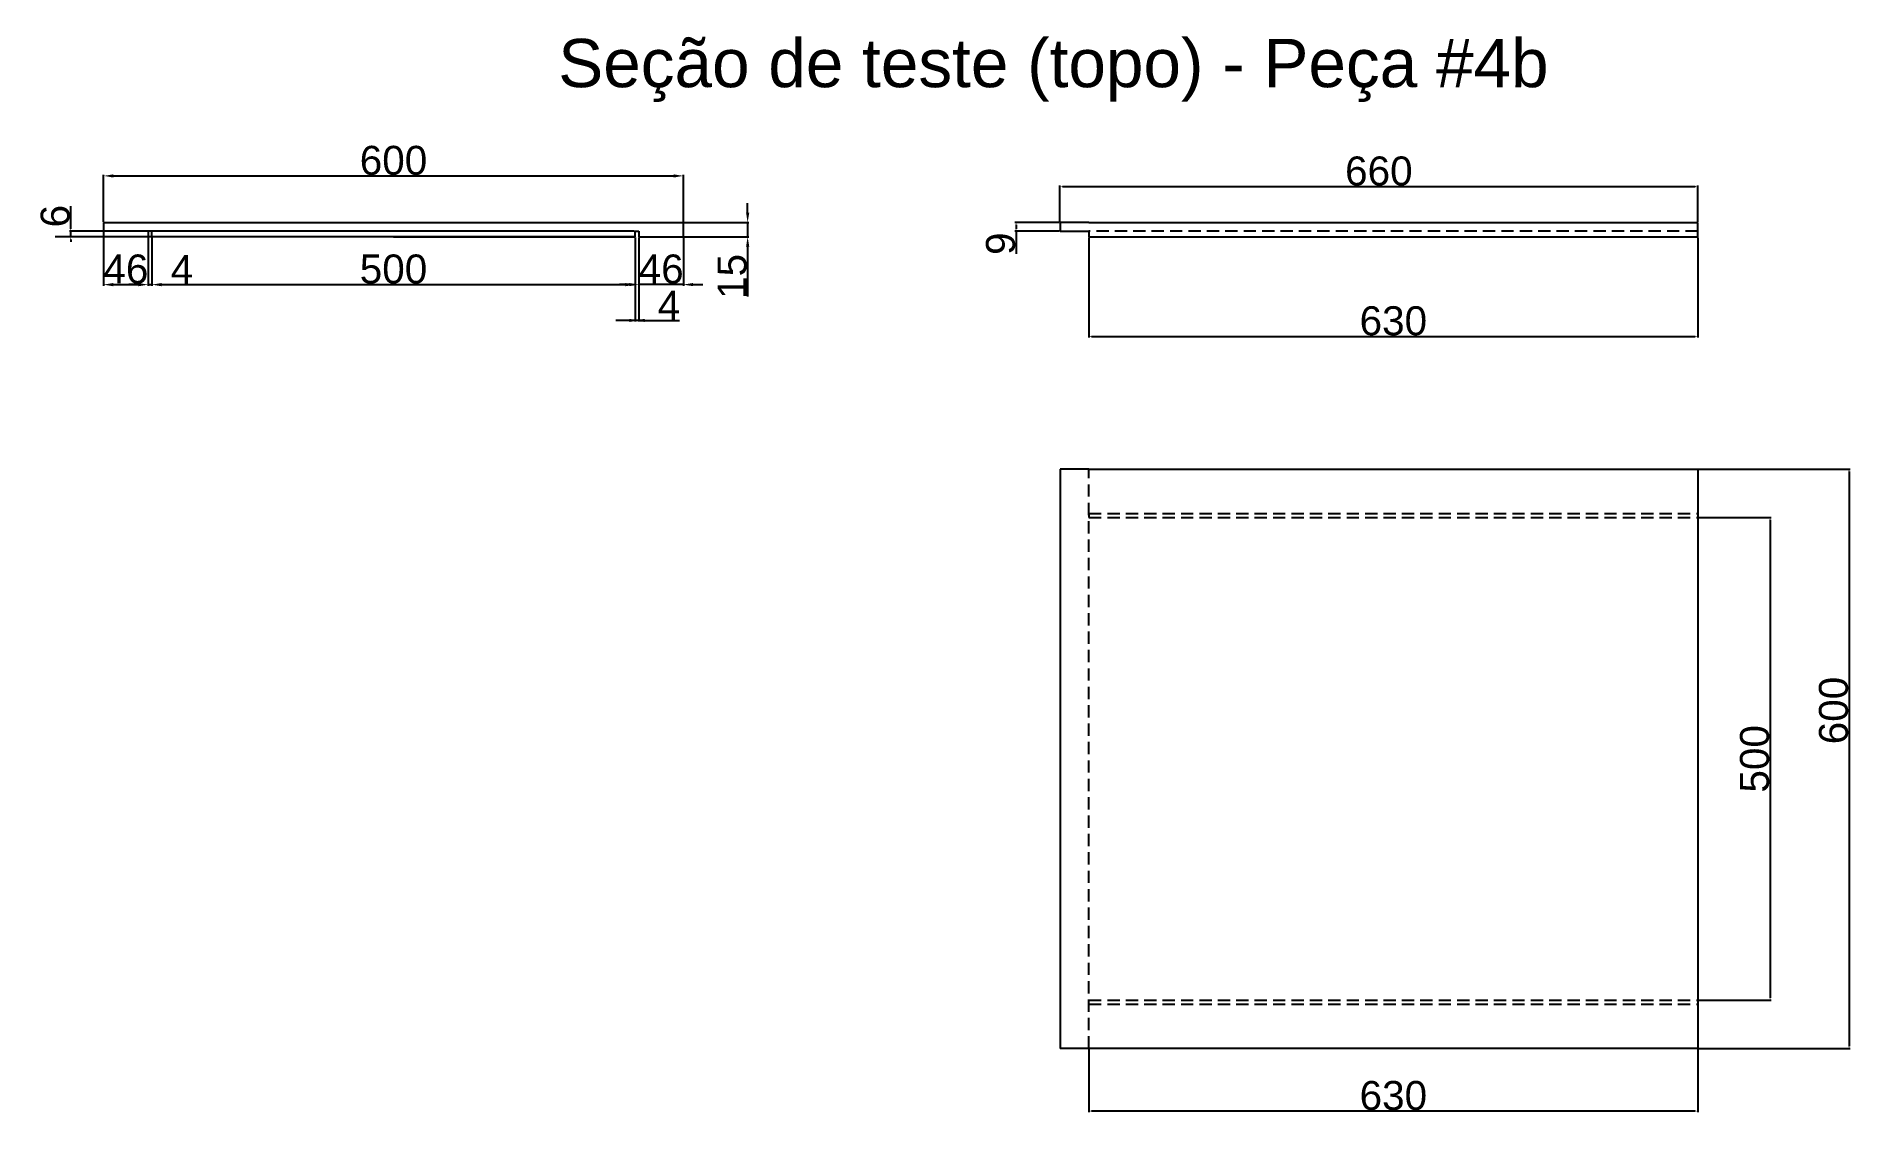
# Model space of a CAD drawing. Header units: millimetres. Extents: x 156 to 2035, y -252 to 865.
import ezdxf

# ---------------------------------------------------------------- set-up
doc = ezdxf.new("R2010")
doc.units = ezdxf.units.MM
doc.linetypes.add('DASHED', pattern=[19.05, 12.7, -6.35])
doc.styles.get("Standard").update_dxf_attribs({"font": 'arial.ttf'})
doc.dimstyles.new('ISO-25', dxfattribs={"dimtxt": 2.5, "dimasz": 2.5, "dimexe": 1.25, "dimexo": 0.625, "dimtad": 1, "dimtxsty": 'Standard', "dimcen": 2.5, "dimadec": 0, "dimazin": 0, "dimtfac": 1, "dimtmove": 0, "dimatfit": 3, "dimfxl": 1, "dimarcsym": 0})

# ---------------------------------------------------------------- blocks, each defined once
blk = doc.blocks.new('*D16')
at = {"color": 5, "lineweight": -2}
for p, q in [((1215, 672.5), (1215, 710.3)), ((1217.5, 709.1), (1872.5, 709.1)), ((1875, 672.5), (1875, 710.3))]:
    blk.add_line(p, q, dxfattribs=at)
at = {"color": 5}
for points in [[(1217.5, 709.5), (1217.5, 708.6), (1215, 709.1)], [(1872.5, 708.6), (1872.5, 709.5), (1875, 709.1)]]:
    blk.add_solid(points, dxfattribs=at)
at = {"layer": 'Defpoints', "color": 0}
for p in [(1875, 709.1), (1215, 671.9), (1875, 671.9)]:
    blk.add_point(p, dxfattribs=at)
at = {"color": 5, "insert": (1545, 725), "char_height": 30, "attachment_point": 5}
blk.add_mtext('660', dxfattribs=at)
blk = doc.blocks.new('*D17')
at = {"color": 5, "lineweight": -2}
for p, q in [((225.2, 672.5), (225.2, 721.3)), ((235.2, 720.1), (815.2, 720.1)), ((825.2, 672.5), (825.2, 721.3))]:
    blk.add_line(p, q, dxfattribs=at)
at = {"color": 5}
for points in [[(235.2, 721.7), (235.2, 718.4), (225.2, 720.1)], [(815.2, 718.4), (815.2, 721.7), (825.2, 720.1)]]:
    blk.add_solid(points, dxfattribs=at)
at = {"layer": 'Defpoints', "color": 0}
for p in [(825.2, 720.1), (225.2, 671.9), (825.2, 671.9)]:
    blk.add_point(p, dxfattribs=at)
at = {"color": 5, "insert": (525.2, 736), "char_height": 30, "attachment_point": 5}
blk.add_mtext('600', dxfattribs=at)
blk = doc.blocks.new('*D18')
at = {"color": 5, "lineweight": -2}
for p, q in [((275.2, 656.2), (275.2, 606.3)), ((775.2, 656.2), (775.2, 606.3)), ((285.2, 607.5), (765.2, 607.5))]:
    blk.add_line(p, q, dxfattribs=at)
at = {"color": 5}
for points in [[(285.2, 609.2), (285.2, 605.8), (275.2, 607.5)], [(765.2, 605.8), (765.2, 609.2), (775.2, 607.5)]]:
    blk.add_solid(points, dxfattribs=at)
at = {"layer": 'Defpoints', "color": 0}
for p in [(275.2, 656.9), (775.2, 656.9), (775.2, 607.5)]:
    blk.add_point(p, dxfattribs=at)
at = {"color": 5, "insert": (525.2, 623.5), "char_height": 30, "attachment_point": 5}
blk.add_mtext('500', dxfattribs=at)
blk = doc.blocks.new('*D19')
at = {"color": 5, "lineweight": -2}
for p, q in [((271.2, 656.2), (271.2, 606.3)), ((275.2, 656.2), (275.2, 606.3)), ((261.2, 607.5), (251.2, 607.5)), ((271.2, 607.5), (275.2, 607.5)), ((285.2, 607.5), (317.2, 607.5))]:
    blk.add_line(p, q, dxfattribs=at)
at = {"color": 5}
for points in [[(261.2, 605.8), (261.2, 609.2), (271.2, 607.5)], [(285.2, 609.2), (285.2, 605.8), (275.2, 607.5)]]:
    blk.add_solid(points, dxfattribs=at)
at = {"layer": 'Defpoints', "color": 0}
for p in [(271.2, 656.9), (275.2, 656.9), (275.2, 607.5)]:
    blk.add_point(p, dxfattribs=at)
at = {"color": 5, "insert": (306.2, 623.1), "char_height": 30, "attachment_point": 5}
blk.add_mtext('4', dxfattribs=at)
blk = doc.blocks.new('*D20')
at = {"color": 5, "lineweight": -2}
for p, q in [((225.2, 656.2), (225.2, 606.3)), ((271.2, 656.2), (271.2, 606.3)), ((235.2, 607.5), (261.2, 607.5))]:
    blk.add_line(p, q, dxfattribs=at)
at = {"color": 5}
for points in [[(235.2, 609.2), (235.2, 605.8), (225.2, 607.5)], [(261.2, 605.8), (261.2, 609.2), (271.2, 607.5)]]:
    blk.add_solid(points, dxfattribs=at)
at = {"layer": 'Defpoints', "color": 0}
for p in [(225.2, 656.9), (271.2, 656.9), (271.2, 607.5)]:
    blk.add_point(p, dxfattribs=at)
at = {"color": 5, "insert": (248.2, 623.5), "char_height": 30, "attachment_point": 5}
blk.add_mtext('46', dxfattribs=at)
blk = doc.blocks.new('*D21')
at = {"color": 5, "lineweight": -2}
for p, q in [((775.2, 656.2), (775.2, 569.2)), ((779.2, 656.2), (779.2, 569.2)), ((775.2, 570.4), (755.2, 570.4)), ((769.2, 570.4), (759.2, 570.4)), ((785.2, 570.4), (769.2, 570.4)), ((779.2, 570.4), (821.2, 570.4))]:
    blk.add_line(p, q, dxfattribs=at)
at = {"color": 5}
for points in [[(769.2, 568.8), (769.2, 572.1), (779.2, 570.4)], [(785.2, 572.1), (785.2, 568.8), (775.2, 570.4)]]:
    blk.add_solid(points, dxfattribs=at)
at = {"layer": 'Defpoints', "color": 0}
for p in [(775.2, 656.9), (779.2, 656.9), (779.2, 570.4)]:
    blk.add_point(p, dxfattribs=at)
at = {"color": 5, "insert": (810.2, 586.1), "char_height": 30, "attachment_point": 5}
blk.add_mtext('4', dxfattribs=at)
blk = doc.blocks.new('*D22')
at = {"color": 5, "lineweight": -2}
for p, q in [((779.2, 656.2), (779.2, 606.3)), ((825.2, 656.2), (825.2, 606.3)), ((769.2, 607.5), (759.2, 607.5)), ((825.2, 607.5), (779.2, 607.5)), ((835.2, 607.5), (845.2, 607.5))]:
    blk.add_line(p, q, dxfattribs=at)
at = {"color": 5}
for points in [[(769.2, 605.9), (769.2, 609.2), (779.2, 607.5)], [(835.2, 609.2), (835.2, 605.9), (825.2, 607.5)]]:
    blk.add_solid(points, dxfattribs=at)
at = {"layer": 'Defpoints', "color": 0}
for p in [(779.2, 656.9), (825.2, 656.9), (779.2, 607.5)]:
    blk.add_point(p, dxfattribs=at)
at = {"color": 5, "insert": (802.2, 623.5), "char_height": 30, "attachment_point": 5}
blk.add_mtext('46', dxfattribs=at)
blk = doc.blocks.new('*D23')
at = {"color": 5, "lineweight": -2}
for p, q in [((891.7, 681.9), (891.7, 691.9)), ((825.8, 671.9), (893, 671.9)), ((891.7, 671.9), (891.7, 656.9)), ((825.8, 656.9), (893, 656.9)), ((891.7, 646.9), (891.7, 595.2))]:
    blk.add_line(p, q, dxfattribs=at)
at = {"color": 5}
for points in [[(890.1, 681.9), (893.4, 681.9), (891.7, 671.9)], [(893.4, 646.9), (890.1, 646.9), (891.7, 656.9)]]:
    blk.add_solid(points, dxfattribs=at)
at = {"layer": 'Defpoints', "color": 0}
for p in [(825.2, 671.9), (825.2, 656.9), (891.7, 656.9)]:
    blk.add_point(p, dxfattribs=at)
at = {"color": 5, "insert": (875.8, 616), "char_height": 30, "attachment_point": 5, "rotation": 90}
blk.add_mtext('15', dxfattribs=at)
blk = doc.blocks.new('*D24')
at = {"color": 5, "lineweight": -2}
for p, q in [((1245, 656.2), (1245, 552.7)), ((1875, 656.2), (1875, 552.7)), ((1247.5, 553.9), (1872.5, 553.9))]:
    blk.add_line(p, q, dxfattribs=at)
at = {"color": 5}
for points in [[(1247.5, 554.4), (1247.5, 553.5), (1245, 553.9)], [(1872.5, 553.5), (1872.5, 554.4), (1875, 553.9)]]:
    blk.add_solid(points, dxfattribs=at)
at = {"layer": 'Defpoints', "color": 0}
for p in [(1245, 656.9), (1875, 656.9), (1875, 553.9)]:
    blk.add_point(p, dxfattribs=at)
at = {"color": 5, "insert": (1560, 569.9), "char_height": 30, "attachment_point": 5}
blk.add_mtext('630', dxfattribs=at)
blk = doc.blocks.new('*D25')
at = {"color": 5, "lineweight": -2}
for p, q in [((1875.6, 416.5), (2032.9, 416.5)), ((2031.7, 414), (2031.7, -181)), ((1875.6, -183.5), (2032.9, -183.5))]:
    blk.add_line(p, q, dxfattribs=at)
at = {"color": 5}
for points in [[(2032.1, 414), (2031.2, 414), (2031.7, 416.5)], [(2031.2, -181), (2032.1, -181), (2031.7, -183.5)]]:
    blk.add_solid(points, dxfattribs=at)
at = {"layer": 'Defpoints', "color": 0}
for p in [(1875, 416.5), (1875, -183.5), (2031.7, -183.5)]:
    blk.add_point(p, dxfattribs=at)
at = {"color": 5, "insert": (2015.7, 166.5), "char_height": 30, "attachment_point": 5, "rotation": 90}
blk.add_mtext('600', dxfattribs=at)
blk = doc.blocks.new('*D26')
at = {"color": 5, "lineweight": -2}
for p, q in [((1245, -184.1), (1245, -249.5)), ((1875, -184.1), (1875, -249.5)), ((1872.5, -248.2), (1247.5, -248.2))]:
    blk.add_line(p, q, dxfattribs=at)
at = {"color": 5}
for points in [[(1247.5, -247.8), (1247.5, -248.7), (1245, -248.2)], [(1872.5, -248.7), (1872.5, -247.8), (1875, -248.2)]]:
    blk.add_solid(points, dxfattribs=at)
at = {"layer": 'Defpoints', "color": 0}
for p in [(1245, -183.5), (1875, -183.5), (1245, -248.2)]:
    blk.add_point(p, dxfattribs=at)
at = {"color": 5, "insert": (1560, -232.3), "char_height": 30, "attachment_point": 5}
blk.add_mtext('630', dxfattribs=at)
blk = doc.blocks.new('*D27')
at = {"color": 5, "lineweight": -2}
for p, q in [((1875.6, 366.5), (1951.2, 366.5)), ((1949.9, 364), (1949.9, -131)), ((1875.6, -133.5), (1951.2, -133.5))]:
    blk.add_line(p, q, dxfattribs=at)
at = {"color": 5}
for points in [[(1950.4, 364), (1949.5, 364), (1949.9, 366.5)], [(1949.5, -131), (1950.4, -131), (1949.9, -133.5)]]:
    blk.add_solid(points, dxfattribs=at)
at = {"layer": 'Defpoints', "color": 0}
for p in [(1875, 366.5), (1875, -133.5), (1949.9, -133.5)]:
    blk.add_point(p, dxfattribs=at)
at = {"color": 5, "insert": (1934, 116.5), "char_height": 30, "attachment_point": 5, "rotation": 90}
blk.add_mtext('500', dxfattribs=at)
blk = doc.blocks.new('*D28')
at = {"color": 5, "lineweight": -2}
for p, q in [((1214.4, 671.9), (1168.3, 671.9)), ((1214.4, 662.9), (1168.3, 662.9)), ((1169.5, 669.4), (1169.5, 665.4)), ((1169.5, 662.9), (1169.5, 639.4))]:
    blk.add_line(p, q, dxfattribs=at)
at = {"color": 5}
for points in [[(1170, 669.4), (1169.1, 669.4), (1169.5, 671.9)], [(1169.1, 665.4), (1170, 665.4), (1169.5, 662.9)]]:
    blk.add_solid(points, dxfattribs=at)
at = {"layer": 'Defpoints', "color": 0}
for p in [(1169.5, 662.9), (1215, 671.9), (1215, 662.9)]:
    blk.add_point(p, dxfattribs=at)
at = {"color": 5, "insert": (1153.6, 649.9), "char_height": 30, "attachment_point": 5, "rotation": 90}
blk.add_mtext('9', dxfattribs=at)
blk = doc.blocks.new('*D29')
at = {"color": 5, "lineweight": -2}
for p, q in [((191.2, 665.4), (191.2, 688.9)), ((774.5, 662.9), (189.9, 662.9)), ((191.2, 656.9), (191.2, 662.9)), ((774.5, 656.9), (189.9, 656.9)), ((191.2, 654.4), (191.2, 651.9))]:
    blk.add_line(p, q, dxfattribs=at)
at = {"color": 5}
for points in [[(190.7, 665.4), (191.6, 665.4), (191.2, 662.9)], [(191.6, 654.4), (190.7, 654.4), (191.2, 656.9)]]:
    blk.add_solid(points, dxfattribs=at)
at = {"layer": 'Defpoints', "color": 0}
for p in [(191.2, 662.9), (775.2, 662.9), (775.2, 656.9)]:
    blk.add_point(p, dxfattribs=at)
at = {"color": 5, "insert": (175.2, 678.4), "char_height": 30, "attachment_point": 5, "rotation": 90}
blk.add_mtext('6', dxfattribs=at)

msp = doc.modelspace()

# ---------------------------------------------------------------- linework, layer by layer
for p, q in [((225.157, 671.852), (875.157, 671.852)), ((225.157, 671.852), (225.157, 656.852)), ((275.157, 662.852), (271.157, 662.852)), ((271.157, 662.852), (271.157, 656.852)), ((275.157, 656.852), (275.157, 662.852)), ((775.157, 656.852), (775.157, 662.852)), ((775.157, 662.852), (779.157, 662.852)), ((779.157, 662.852), (779.157, 656.852)), ((825.157, 671.852), (825.157, 656.852)), ((1245.009, 671.852), (1215.009, 671.852)), ((1215.009, 671.852), (1215.009, 662.852)), ((1215.009, 662.852), (1245.009, 662.852)), ((1245.009, 671.852), (1875.009, 671.852)), ((1875.009, 656.852), (1875.009, 671.852)), ((271.157, 656.852), (175.157, 656.852)), ((525.157, 656.852), (275.157, 656.852)), ((525.157, 656.852), (775.157, 656.852)), ((779.157, 656.852), (875.157, 656.852)), ((1245.009, 656.852), (1875.009, 656.852)), ((1245.009, 416.481), (1215.009, 416.481)), ((1215.009, 416.481), (1215.009, -183.519)), ((1245.009, 416.481), (1875.009, 416.481)), ((1875.009, 416.481), (1875.009, -183.519)), ((1875.009, -183.519), (1215.009, -183.519))]:
    msp.add_line(p, q)
at = {"linetype": 'DASHED'}
for p, q in [((1875.009, 662.852), (1245.009, 662.852)), ((1245.009, 662.852), (1245.009, 656.852)), ((1245.009, -183.519), (1245.009, 416.481)), ((1245.009, 370.481), (1875.009, 370.481)), ((1245.009, 370.481), (1245.009, 366.481)), ((1245.009, 366.481), (1875.009, 366.481)), ((1245.009, -137.519), (1245.009, -133.519)), ((1245.009, -133.519), (1875.009, -133.519)), ((1245.009, -137.519), (1875.009, -137.519))]:
    msp.add_line(p, q, dxfattribs=at)

# ---------------------------------------------------------------- texts
msp.add_text('Seção de teste (topo) - Peça #4b', height=50).set_placement((695.686, 811.969))

# ---------------------------------------------------------------- dimensions: what is measured, and where the dimension line sits
for p1, p2, distance, override, picture, middle in [((225.157, 671.852), (825.157, 671.852), 48.225, {"dimtxt": 30, "dimasz": 10, "dimclrd": 5, "dimclre": 5, "dimclrt": 5}, '*D17', (525.157, 736.019)), ((1215.009, 671.852), (1875.009, 671.852), 37.201, {"dimtxt": 30, "dimclrd": 5, "dimclre": 5, "dimclrt": 5}, '*D16', (1545.009, 724.994)), ((775.157, 656.852), (775.157, 662.852), 583.992, {"dimtxt": 30, "dimclrd": 5, "dimclre": 5, "dimclrt": 5}, '*D29', (175.223, 678.381)), ((1215.009, 671.852), (1215.009, 662.852), -45.47, {"dimtxt": 30, "dimclrd": 5, "dimclre": 5, "dimclrt": 5}, '*D28', (1153.597, 649.863))]:
    dim = msp.add_aligned_dim(p1=p1, p2=p2, distance=distance, dimstyle='ISO-25', override=override)
    dim.commit()
    dim.dimension.update_dxf_attribs({"geometry": picture, "text_midpoint": middle})
for base, p1, p2, override, picture, middle in [((891.733, 656.852), (825.157, 671.852), (825.157, 656.852), {"dimtxt": 30, "dimasz": 10, "dimclrd": 5, "dimclre": 5, "dimclrt": 5}, '*D23', (875.791, 616.039)), ((1949.937, -133.519), (1875.009, 366.481), (1875.009, -133.519), {"dimtxt": 30, "dimclrd": 5, "dimclre": 5, "dimclrt": 5}, '*D27', (1933.995, 116.481))]:
    dim = msp.add_linear_dim(base=base, p1=p1, p2=p2, angle=90, dimstyle='ISO-25', override=override)
    dim.commit()
    dim.dimension.update_dxf_attribs({"geometry": picture, "text_midpoint": middle})
for base, p1, p2, override, picture, middle in [((271.157, 607.516), (225.157, 656.852), (271.157, 656.852), {"dimtxt": 30, "dimasz": 10, "dimclrd": 5, "dimclre": 5, "dimclrt": 5}, '*D20', (248.157, 623.459)), ((275.157, 607.516), (271.157, 656.852), (275.157, 656.852), {"dimtxt": 30, "dimasz": 10, "dimclrd": 5, "dimclre": 5, "dimclrt": 5}, '*D19', (306.157, 623.141)), ((775.157, 607.516), (275.157, 656.852), (775.157, 656.852), {"dimtxt": 30, "dimasz": 10, "dimclrd": 5, "dimclre": 5, "dimclrt": 5}, '*D18', (525.157, 623.459)), ((779.157, 570.428), (775.157, 656.852), (779.157, 656.852), {"dimtxt": 30, "dimasz": 10, "dimclrd": 5, "dimclre": 5, "dimclrt": 5}, '*D21', (810.157, 586.053)), ((779.157, 607.525), (825.157, 656.852), (779.157, 656.852), {"dimtxt": 30, "dimasz": 10, "dimclrd": 5, "dimclre": 5, "dimclrt": 5}, '*D22', (802.157, 623.467)), ((1875.009, 553.939), (1245.009, 656.852), (1875.009, 656.852), {"dimtxt": 30, "dimclrd": 5, "dimclre": 5, "dimclrt": 5}, '*D24', (1560.009, 569.891))]:
    dim = msp.add_linear_dim(base=base, p1=p1, p2=p2, dimstyle='ISO-25', override=override)
    dim.commit()
    dim.dimension.update_dxf_attribs({"geometry": picture, "text_midpoint": middle})
for base, p1, p2, angle, picture, middle in [((2031.652, -183.519), (1875.009, 416.481), (1875.009, -183.519), 270, '*D25', (2031.652, 166.481)), ((1245.009, -248.247), (1875.009, -183.519), (1245.009, -183.519), 180, '*D26', (1560.009, -248.247))]:
    dim = msp.add_linear_dim(base=base, p1=p1, p2=p2, angle=angle, dimstyle='ISO-25', override={"dimtxt": 30, "dimclrd": 5, "dimclre": 5, "dimclrt": 5})
    dim.commit()
    dim.dimension.update_dxf_attribs({"geometry": picture, "text_midpoint": middle, "dimtype": 161})

doc.saveas('drawing.dxf')
